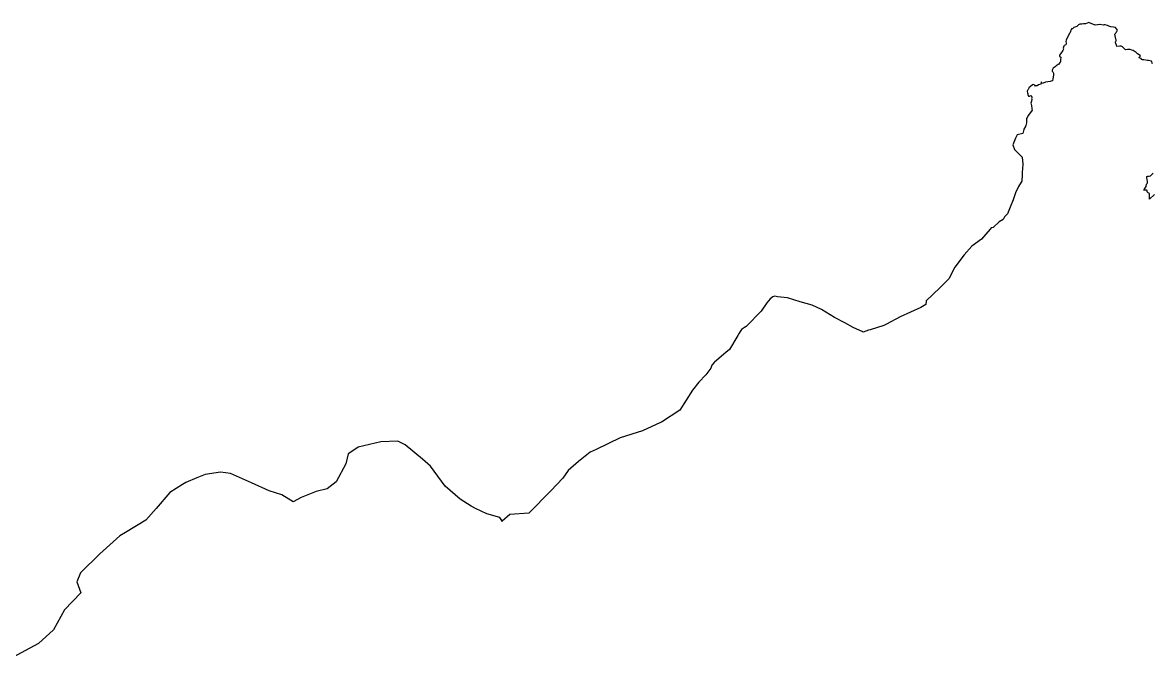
# Model space of a CAD drawing. Header units: metres. Extents: x 0 to 561379, y 0 to 4092696.
# Drawn here: x 336925 to 354104, y 1824310 to 1833977 of the extents above; entities that cross this region are included whole.
import ezdxf

# ---------------------------------------------------------------- set-up
doc = ezdxf.new("R2010")
doc.units = ezdxf.units.M
doc.layers.add('DISTRICT BOUNDRY', color=86, linetype='Continuous')

msp = doc.modelspace()

# ---------------------------------------------------------------- linework, layer by layer
at = {"layer": 'DISTRICT BOUNDRY'}
for points in [[(354120, 1833350, 0), (354104, 1833392, 0), (354061, 1833399, 0), (354044, 1833401, 0), (353991, 1833409, 0), (353971, 1833412, 0), (353953, 1833414, 0), (353950, 1833431, 0), (353917, 1833440, 0), (353925, 1833453, 0), (353925, 1833453, 0), (353938, 1833472, 0), (353932, 1833476, 0), (353892, 1833500, 0), (353873, 1833519, 0), (353859, 1833532, 0), (353829, 1833550, 0), (353806, 1833559, 0), (353781, 1833565, 0), (353741, 1833566, 0), (353741, 1833566, 0), (353711, 1833563, 0), (353684, 1833590, 0), (353664, 1833607, 0), (353646, 1833616, 0), (353623, 1833617, 0), (353579, 1833614, 0), (353571, 1833631, 0), (353571, 1833632, 0), (353566, 1833648, 0), (353564, 1833655, 0), (353558, 1833678, 0), (353565, 1833692, 0), (353569, 1833700, 0), (353566, 1833714, 0), (353563, 1833726, 0), (353550, 1833799, 0), (353561, 1833816, 0), (353569, 1833829, 0), (353579, 1833843, 0), (353590, 1833860, 0), (353556, 1833903, 0), (353527, 1833908, 0), (353488, 1833914, 0), (353456, 1833924, 0), (353435, 1833933, 0), (353403, 1833941, 0), (353385, 1833945, 0), (353370, 1833940, 0), (353325, 1833949, 0), (353321, 1833950, 0), (353248, 1833936, 0), (353160, 1833974, 0), (353152, 1833977, 0), (353102, 1833960, 0), (353069, 1833960, 0), (353046, 1833954, 0), (353027, 1833955, 0), (353017, 1833951, 0), (352997, 1833943, 0), (352979, 1833927, 0), (352970, 1833919, 0), (352926, 1833904, 0), (352921, 1833898, 0), (352913, 1833890, 0), (352904, 1833881, 0), (352891, 1833881, 0), (352888, 1833881, 0), (352881, 1833865, 0), (352879, 1833859, 0), (352875, 1833844, 0), (352874, 1833840, 0), (352862, 1833814, 0), (352855, 1833807, 0), (352842, 1833778, 0), (352818, 1833733, 0), (352808, 1833711, 0), (352803, 1833687, 0), (352807, 1833671, 0), (352806, 1833657, 0), (352802, 1833640, 0), (352777, 1833626, 0), (352771, 1833618, 0), (352763, 1833589, 0), (352766, 1833572, 0), (352758, 1833554, 0), (352722, 1833503, 0), (352707, 1833479, 0), (352706, 1833465, 0), (352710, 1833460, 0), (352725, 1833449, 0), (352720, 1833412, 0), (352719, 1833379, 0), (352712, 1833369, 0), (352694, 1833345, 0), (352686, 1833338, 0), (352656, 1833318, 0), (352639, 1833303, 0), (352609, 1833281, 0), (352599, 1833263, 0), (352596, 1833252, 0), (352596, 1833237, 0), (352597, 1833230, 0), (352605, 1833225, 0), (352616, 1833207, 0), (352613, 1833178, 0), (352605, 1833118, 0), (352601, 1833089, 0), (352581, 1833083, 0), (352562, 1833082, 0), (352494, 1833070, 0), (352457, 1833055, 0), (352442, 1833052, 0), (352433, 1833070, 0), (352422, 1833067, 0), (352426, 1833050, 0), (352420, 1833039, 0), (352388, 1833028, 0), (352368, 1833016, 0), (352360, 1833014, 0), (352346, 1833012, 0), (352342, 1833008, 0), (352328, 1833025, 0), (352303, 1833034, 0), (352297, 1833031, 0), (352264, 1833006, 0), (352241, 1832982, 0), (352238, 1832980, 0), (352228, 1832960, 0), (352223, 1832951, 0), (352214, 1832931, 0), (352213, 1832929, 0), (352219, 1832906, 0), (352223, 1832892, 0), (352224, 1832888, 0), (352225, 1832884, 0), (352236, 1832858, 0), (352237, 1832857, 0), (352243, 1832855, 0), (352247, 1832855, 0), (352268, 1832866, 0), (352280, 1832856, 0), (352281, 1832851, 0), (352282, 1832845, 0), (352282, 1832835, 0), (352283, 1832830, 0), (352282, 1832829, 0), (352281, 1832820, 0), (352287, 1832807, 0), (352279, 1832778, 0), (352271, 1832751, 0), (352275, 1832737, 0), (352278, 1832715, 0), (352287, 1832664, 0), (352288, 1832644, 0), (352236, 1832566, 0), (352213, 1832531, 0), (352201, 1832515, 0), (352201, 1832463, 0), (352197, 1832419, 0), (352189, 1832402, 0), (352187, 1832395, 0), (352162, 1832353, 0), (352165, 1832351, 0), (352148, 1832286, 0), (352062, 1832266, 0), (352037, 1832215, 0), (351994, 1832118, 0), (352022, 1832043, 0), (352066, 1831999, 0), (352135, 1831928, 0), (352150, 1831820, 0), (352142, 1831751, 0), (352139, 1831701, 0), (352136, 1831649, 0), (352133, 1831573, 0), (352132, 1831564, 0), (352121, 1831545, 0), (352080, 1831480, 0), (352036, 1831383, 0), (351998, 1831280, 0), (351957, 1831168, 0), (351914, 1831064, 0), (351867, 1831017, 0), (351846, 1830978, 0), (351787, 1830942, 0), (351703, 1830861, 0), (351695, 1830858, 0), (351667, 1830850, 0), (351652, 1830833, 0), (351518, 1830681, 0), (351371, 1830575, 0), (351254, 1830443, 0), (351111, 1830251, 0), (351019, 1830075, 0), (350884, 1829940, 0), (350674, 1829741, 0), (350672, 1829682, 0), (350595, 1829638, 0), (350283, 1829498, 0), (350072, 1829387, 0), (350030, 1829365, 0), (349822, 1829300, 0), (349799, 1829292, 0), (349720, 1829265, 0), (349714, 1829268, 0), (349566, 1829336, 0), (349437, 1829403, 0), (349281, 1829485, 0), (349083, 1829609, 0), (348940, 1829676, 0), (348758, 1829727, 0), (348565, 1829787, 0), (348414, 1829801, 0), (348372, 1829809, 0), (348345, 1829802, 0), (348304, 1829773, 0), (348254, 1829712, 0), (348166, 1829581, 0), (347937, 1829350, 0), (347911, 1829333, 0), (347866, 1829303, 0), (347844, 1829275, 0), (347831, 1829248, 0), (347812, 1829211, 0), (347682, 1828998, 0), (347629, 1828954, 0), (347453, 1828805, 0), (347450, 1828801, 0), (347413, 1828762, 0), (347397, 1828717, 0), (347321, 1828613, 0), (347219, 1828504, 0), (347120, 1828381, 0), (346927, 1828073, 0), (346647, 1827893, 0), (346634, 1827886, 0), (346360, 1827761, 0), (346021, 1827652, 0), (345656, 1827474, 0), (345564, 1827436, 0), (345388, 1827292, 0), (345230, 1827158, 0), (345149, 1827042, 0), (344964, 1826849, 0), (344628, 1826508, 0), (344342, 1826486, 0), (344224, 1826384, 0), (344221, 1826381, 0), (344219, 1826384, 0), (344217, 1826393, 0), (344198, 1826427, 0), (344189, 1826443, 0), (343993, 1826495, 0), (343820, 1826580, 0), (343754, 1826612, 0), (343583, 1826720, 0), (343357, 1826920, 0), (343134, 1827224, 0), (343013, 1827329, 0), (342748, 1827549, 0), (342638, 1827601, 0), (342376, 1827591, 0), (342034, 1827510, 0), (341951, 1827457, 0), (341880, 1827411, 0), (341846, 1827260, 0), (341696, 1826984, 0), (341560, 1826878, 0), (341394, 1826835, 0), (341165, 1826745, 0), (341041, 1826681, 0), (340871, 1826788, 0), (340677, 1826847, 0), (340408, 1826970, 0), (340090, 1827112, 0), (339938, 1827130, 0), (339703, 1827097, 0), (339577, 1827044, 0), (339411, 1826973, 0), (339359, 1826941, 0), (339167, 1826822, 0), (338956, 1826579, 0), (338802, 1826399, 0), (338492, 1826213, 0), (338407, 1826162, 0), (338101, 1825889, 0), (337807, 1825596, 0), (337750, 1825462, 0), (337814, 1825294, 0), (337564, 1825037, 0), (337398, 1824731, 0), (337166, 1824524, 0), (336771, 1824310, 0)], [(354151, 1831359, 0), (354075, 1831288, 0), (354073, 1831344, 0), (354073, 1831346, 0), (354075, 1831373, 0), (354065, 1831379, 0), (354056, 1831385, 0), (354042, 1831399, 0), (354039, 1831413, 0), (354034, 1831423, 0), (354034, 1831423, 0), (353987, 1831424, 0), (353994, 1831440, 0), (354005, 1831452, 0), (354025, 1831483, 0), (354031, 1831516, 0), (354041, 1831529, 0), (354044, 1831537, 0), (354043, 1831560, 0), (354040, 1831582, 0), (354040, 1831582, 0), (354036, 1831617, 0), (354035, 1831634, 0), (354051, 1831636, 0), (354070, 1831640, 0), (354088, 1831643, 0), (354100, 1831654, 0), (354133, 1831683, 0)]]:
    msp.add_polyline3d(points, dxfattribs=at)

doc.saveas('drawing.dxf')
